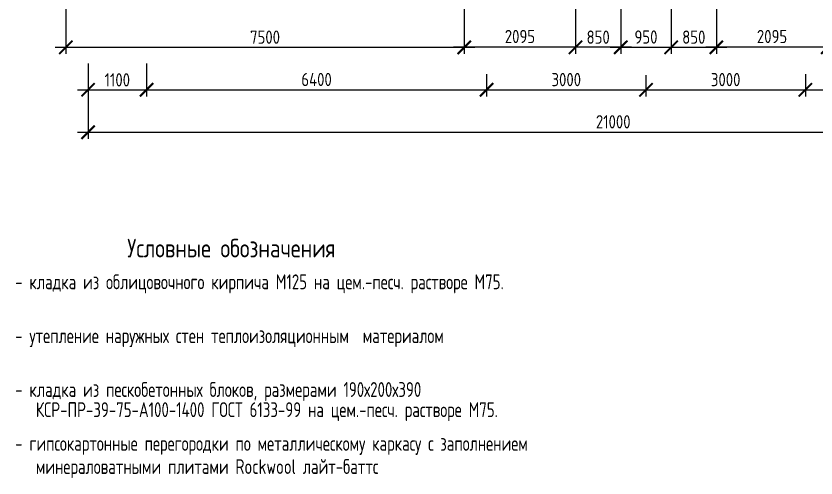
# Model space of a CAD drawing. Header units: millimetres. Extents: x -56498 to 234605, y -296269 to -29969.
# Drawn here: x 73725 to 88782, y -175646 to -166939 of the extents above; entities that cross this region are included whole.
import ezdxf

# ---------------------------------------------------------------- set-up
doc = ezdxf.new("R2010")
doc.units = ezdxf.units.MM
doc.header["$LTSCALE"] = 100
doc.header["$PDMODE"] = 35
doc.layers.add('Примітки 0.09', color=200, linetype='Continuous', lineweight=9)
doc.layers.add('Розміри 0.09', color=5, linetype='Continuous', lineweight=9)
doc.styles.add('GOST 2.304', font='CS_Gost2304.shx')
doc.dimstyles.new('SPDS', dxfattribs={"dimscale": 100, "dimtxt": 2.5, "dimasz": 2.5, "dimexe": 1.25, "dimexo": 0.625, "dimtad": 1, "dimrnd": 0.001, "dimtxsty": 'GOST 2.304', "dimblk": 'ARCHTICK', "dimcen": 2.5, "dimdle": 2, "dimadec": 0, "dimazin": 2, "dimtfac": 0.75, "dimtmove": 1, "dimatfit": 3, "dimfxl": 0, "dimtolj": 1, "dimarcsym": 0})

# ---------------------------------------------------------------- blocks, each defined once
blk = doc.blocks.new('_ArchTick')
at = {"color": 0, "linetype": 'ByBlock', "const_width": 0.15}
blk.add_lwpolyline([(-0.5, -0.5), (0.5, 0.5)], dxfattribs=at)
blk = doc.blocks.new('*D227')
at = {"layer": 'Defpoints', "color": 0, "transparency": 16777216}
for p in [(75082, -167774), (76182, -167774), (76182, -168330)]:
    blk.add_point(p, dxfattribs=at)
at = {"layer": 'Розміри 0.09', "color": 0, "lineweight": -2, "transparency": 16777216}
for p, q in [((75082, -167837), (75082, -168455)), ((76182, -167837), (76182, -168455)), ((74882, -168330), (76382, -168330))]:
    blk.add_line(p, q, dxfattribs=at)
at = {"layer": 'Розміри 0.09', "color": 0, "lineweight": -2, "transparency": 16777216, "xscale": 250, "yscale": 250, "zscale": 250, "rotation": 180}
blk.add_blockref('_ArchTick', (75082, -168330), dxfattribs=at)
at = {"layer": 'Розміри 0.09', "color": 0, "lineweight": -2, "transparency": 16777216, "xscale": 250, "yscale": 250, "zscale": 250}
blk.add_blockref('_ArchTick', (76182, -168330), dxfattribs=at)
at = {"layer": 'Розміри 0.09', "color": 0, "transparency": 16777216, "insert": (75632, -168143), "char_height": 250, "attachment_point": 5, "style": 'GOST 2.304'}
blk.add_mtext('\\A1;1100', dxfattribs=at)
blk = doc.blocks.new('*D228')
at = {"layer": 'Defpoints', "color": 0, "transparency": 16777216}
for p in [(76182, -167774), (82582, -167974), (82582, -168330)]:
    blk.add_point(p, dxfattribs=at)
at = {"layer": 'Розміри 0.09', "color": 0, "lineweight": -2, "transparency": 16777216}
for p, q in [((76182, -167837), (76182, -168455)), ((82582, -168036), (82582, -168455)), ((75982, -168330), (82782, -168330))]:
    blk.add_line(p, q, dxfattribs=at)
at = {"layer": 'Розміри 0.09', "color": 0, "lineweight": -2, "transparency": 16777216, "xscale": 250, "yscale": 250, "zscale": 250, "rotation": 180}
blk.add_blockref('_ArchTick', (76182, -168330), dxfattribs=at)
at = {"layer": 'Розміри 0.09', "color": 0, "lineweight": -2, "transparency": 16777216, "xscale": 250, "yscale": 250, "zscale": 250}
blk.add_blockref('_ArchTick', (82582, -168330), dxfattribs=at)
at = {"layer": 'Розміри 0.09', "color": 0, "transparency": 16777216, "insert": (79382, -168136), "char_height": 250, "attachment_point": 5, "style": 'GOST 2.304'}
blk.add_mtext('\\A1;6400', dxfattribs=at)
blk = doc.blocks.new('*D229')
at = {"layer": 'Defpoints', "color": 0, "transparency": 16777216}
for p in [(82582, -167974), (85582, -167993), (85582, -168330)]:
    blk.add_point(p, dxfattribs=at)
at = {"layer": 'Розміри 0.09', "color": 0, "lineweight": -2, "transparency": 16777216}
for p, q in [((82582, -168036), (82582, -168455)), ((85582, -168055), (85582, -168455)), ((82382, -168330), (85782, -168330))]:
    blk.add_line(p, q, dxfattribs=at)
at = {"layer": 'Розміри 0.09', "color": 0, "lineweight": -2, "transparency": 16777216, "xscale": 250, "yscale": 250, "zscale": 250, "rotation": 180}
blk.add_blockref('_ArchTick', (82582, -168330), dxfattribs=at)
at = {"layer": 'Розміри 0.09', "color": 0, "lineweight": -2, "transparency": 16777216, "xscale": 250, "yscale": 250, "zscale": 250}
blk.add_blockref('_ArchTick', (85582, -168330), dxfattribs=at)
at = {"layer": 'Розміри 0.09', "color": 0, "transparency": 16777216, "insert": (84082, -168138), "char_height": 250, "attachment_point": 5, "style": 'GOST 2.304'}
blk.add_mtext('\\A1;3000', dxfattribs=at)
blk = doc.blocks.new('*D230')
at = {"layer": 'Defpoints', "color": 0, "transparency": 16777216}
for p in [(85582, -167993), (88582, -167974), (88582, -168330)]:
    blk.add_point(p, dxfattribs=at)
at = {"layer": 'Розміри 0.09', "color": 0, "lineweight": -2, "transparency": 16777216}
for p, q in [((88582, -168036), (88582, -168455)), ((85582, -168055), (85582, -168455)), ((85382, -168330), (88782, -168330))]:
    blk.add_line(p, q, dxfattribs=at)
at = {"layer": 'Розміри 0.09', "color": 0, "lineweight": -2, "transparency": 16777216, "xscale": 250, "yscale": 250, "zscale": 250, "rotation": 180}
blk.add_blockref('_ArchTick', (85582, -168330), dxfattribs=at)
at = {"layer": 'Розміри 0.09', "color": 0, "lineweight": -2, "transparency": 16777216, "xscale": 250, "yscale": 250, "zscale": 250}
blk.add_blockref('_ArchTick', (88582, -168330), dxfattribs=at)
at = {"layer": 'Розміри 0.09', "color": 0, "transparency": 16777216, "insert": (87082, -168138), "char_height": 250, "attachment_point": 5, "style": 'GOST 2.304'}
blk.add_mtext('\\A1;3000', dxfattribs=at)
blk = doc.blocks.new('*D231')
at = {"layer": 'Defpoints', "color": 0, "transparency": 16777216}
for p in [(94982, -167774), (88582, -167974), (94982, -168330)]:
    blk.add_point(p, dxfattribs=at)
at = {"layer": 'Розміри 0.09', "color": 0, "lineweight": -2, "transparency": 16777216}
for p, q in [((94982, -167837), (94982, -168455)), ((88582, -168036), (88582, -168455)), ((88382, -168330), (95182, -168330))]:
    blk.add_line(p, q, dxfattribs=at)
at = {"layer": 'Розміри 0.09', "color": 0, "lineweight": -2, "transparency": 16777216, "xscale": 250, "yscale": 250, "zscale": 250, "rotation": 180}
blk.add_blockref('_ArchTick', (88582, -168330), dxfattribs=at)
at = {"layer": 'Розміри 0.09', "color": 0, "lineweight": -2, "transparency": 16777216, "xscale": 250, "yscale": 250, "zscale": 250}
blk.add_blockref('_ArchTick', (94982, -168330), dxfattribs=at)
at = {"layer": 'Розміри 0.09', "color": 0, "transparency": 16777216, "insert": (91782, -168136), "char_height": 250, "attachment_point": 5, "style": 'GOST 2.304'}
blk.add_mtext('\\A1;6400', dxfattribs=at)
blk = doc.blocks.new('*D233')
at = {"layer": 'Defpoints', "color": 0, "transparency": 16777216}
for p in [(75082, -168330), (96082, -168330), (96082, -169130)]:
    blk.add_point(p, dxfattribs=at)
at = {"layer": 'Розміри 0.09', "color": 0, "lineweight": -2, "transparency": 16777216}
for p, q in [((75082, -168393), (75082, -169255)), ((96082, -168393), (96082, -169255)), ((74882, -169130), (96282, -169130))]:
    blk.add_line(p, q, dxfattribs=at)
at = {"layer": 'Розміри 0.09', "color": 0, "lineweight": -2, "transparency": 16777216, "xscale": 250, "yscale": 250, "zscale": 250, "rotation": 180}
blk.add_blockref('_ArchTick', (75082, -169130), dxfattribs=at)
at = {"layer": 'Розміри 0.09', "color": 0, "lineweight": -2, "transparency": 16777216, "xscale": 250, "yscale": 250, "zscale": 250}
blk.add_blockref('_ArchTick', (96082, -169130), dxfattribs=at)
at = {"layer": 'Розміри 0.09', "color": 0, "transparency": 16777216, "insert": (84966, -168933), "char_height": 250, "attachment_point": 5, "style": 'GOST 2.304'}
blk.add_mtext('\\A1;21000', dxfattribs=at)
blk = doc.blocks.new('*D234')
at = {"layer": 'Defpoints', "color": 0, "transparency": 16777216}
for p in [(74662, -165830), (82162, -166730), (82162, -167530)]:
    blk.add_point(p, dxfattribs=at)
at = {"layer": 'Розміри 0.09', "color": 0, "lineweight": -2, "transparency": 16777216}
for p, q in [((74662, -165893), (74662, -167655)), ((82162, -166793), (82162, -167655)), ((74462, -167530), (82362, -167530))]:
    blk.add_line(p, q, dxfattribs=at)
at = {"layer": 'Розміри 0.09', "color": 0, "lineweight": -2, "transparency": 16777216, "xscale": 250, "yscale": 250, "zscale": 250, "rotation": 180}
blk.add_blockref('_ArchTick', (74662, -167530), dxfattribs=at)
at = {"layer": 'Розміри 0.09', "color": 0, "lineweight": -2, "transparency": 16777216, "xscale": 250, "yscale": 250, "zscale": 250}
blk.add_blockref('_ArchTick', (82162, -167530), dxfattribs=at)
at = {"layer": 'Розміри 0.09', "color": 0, "transparency": 16777216, "insert": (78412, -167338), "char_height": 250, "attachment_point": 5, "style": 'GOST 2.304'}
blk.add_mtext('\\A1;7500', dxfattribs=at)
blk = doc.blocks.new('*D242')
at = {"layer": 'Defpoints', "color": 0, "transparency": 16777216}
for p in [(84257, -166730), (85107, -166730), (84257, -167530)]:
    blk.add_point(p, dxfattribs=at)
at = {"layer": 'Розміри 0.09', "color": 0, "lineweight": -2, "transparency": 16777216}
for p, q in [((84257, -166793), (84257, -167655)), ((85107, -166793), (85107, -167655)), ((85307, -167530), (84057, -167530))]:
    blk.add_line(p, q, dxfattribs=at)
at = {"layer": 'Розміри 0.09', "color": 0, "lineweight": -2, "transparency": 16777216, "xscale": 250, "yscale": 250, "zscale": 250, "rotation": 180}
blk.add_blockref('_ArchTick', (84257, -167530), dxfattribs=at)
at = {"layer": 'Розміри 0.09', "color": 0, "lineweight": -2, "transparency": 16777216, "xscale": 250, "yscale": 250, "zscale": 250}
blk.add_blockref('_ArchTick', (85107, -167530), dxfattribs=at)
at = {"layer": 'Розміри 0.09', "color": 0, "transparency": 16777216, "insert": (84682, -167338), "char_height": 250, "attachment_point": 5, "style": 'GOST 2.304'}
blk.add_mtext('\\A1;850', dxfattribs=at)
blk = doc.blocks.new('*D243')
at = {"layer": 'Defpoints', "color": 0, "transparency": 16777216}
for p in [(82162, -166730), (84257, -166730), (82162, -167530)]:
    blk.add_point(p, dxfattribs=at)
at = {"layer": 'Розміри 0.09', "color": 0, "lineweight": -2, "transparency": 16777216}
for p, q in [((82162, -166793), (82162, -167655)), ((84257, -166793), (84257, -167655)), ((84457, -167530), (81962, -167530))]:
    blk.add_line(p, q, dxfattribs=at)
at = {"layer": 'Розміри 0.09', "color": 0, "lineweight": -2, "transparency": 16777216, "xscale": 250, "yscale": 250, "zscale": 250, "rotation": 180}
blk.add_blockref('_ArchTick', (82162, -167530), dxfattribs=at)
at = {"layer": 'Розміри 0.09', "color": 0, "lineweight": -2, "transparency": 16777216, "xscale": 250, "yscale": 250, "zscale": 250}
blk.add_blockref('_ArchTick', (84257, -167530), dxfattribs=at)
at = {"layer": 'Розміри 0.09', "color": 0, "transparency": 16777216, "insert": (83210, -167326), "char_height": 250, "attachment_point": 5, "style": 'GOST 2.304'}
blk.add_mtext('\\A1;2095', dxfattribs=at)
blk = doc.blocks.new('*D223')
at = {"layer": 'Defpoints', "color": 0, "transparency": 16777216}
for p in [(85107, -166730), (86057, -166730), (86057, -167530)]:
    blk.add_point(p, dxfattribs=at)
at = {"layer": 'Розміри 0.09', "color": 0, "lineweight": -2, "transparency": 16777216}
for p, q in [((85107, -166793), (85107, -167655)), ((86057, -166793), (86057, -167655)), ((84907, -167530), (86257, -167530))]:
    blk.add_line(p, q, dxfattribs=at)
at = {"layer": 'Розміри 0.09', "color": 0, "lineweight": -2, "transparency": 16777216, "xscale": 250, "yscale": 250, "zscale": 250, "rotation": 180}
blk.add_blockref('_ArchTick', (85107, -167530), dxfattribs=at)
at = {"layer": 'Розміри 0.09', "color": 0, "lineweight": -2, "transparency": 16777216, "xscale": 250, "yscale": 250, "zscale": 250}
blk.add_blockref('_ArchTick', (86057, -167530), dxfattribs=at)
at = {"layer": 'Розміри 0.09', "color": 0, "transparency": 16777216, "insert": (85582, -167336), "char_height": 250, "attachment_point": 5, "style": 'GOST 2.304'}
blk.add_mtext('\\A1;950', dxfattribs=at)
blk = doc.blocks.new('*D215')
at = {"layer": 'Defpoints', "color": 0, "transparency": 16777216}
for p in [(86907, -166730), (89002, -166730), (86907, -167530)]:
    blk.add_point(p, dxfattribs=at)
at = {"layer": 'Розміри 0.09', "color": 0, "lineweight": -2, "transparency": 16777216}
for p, q in [((86907, -166793), (86907, -167655)), ((89002, -166793), (89002, -167655)), ((89202, -167530), (86707, -167530))]:
    blk.add_line(p, q, dxfattribs=at)
at = {"layer": 'Розміри 0.09', "color": 0, "lineweight": -2, "transparency": 16777216, "xscale": 250, "yscale": 250, "zscale": 250, "rotation": 180}
blk.add_blockref('_ArchTick', (86907, -167530), dxfattribs=at)
at = {"layer": 'Розміри 0.09', "color": 0, "lineweight": -2, "transparency": 16777216, "xscale": 250, "yscale": 250, "zscale": 250}
blk.add_blockref('_ArchTick', (89002, -167530), dxfattribs=at)
at = {"layer": 'Розміри 0.09', "color": 0, "transparency": 16777216, "insert": (87955, -167326), "char_height": 250, "attachment_point": 5, "style": 'GOST 2.304'}
blk.add_mtext('\\A1;2095', dxfattribs=at)
blk = doc.blocks.new('*D216')
at = {"layer": 'Defpoints', "color": 0, "transparency": 16777216}
for p in [(86057, -166730), (86907, -166730), (86907, -167530)]:
    blk.add_point(p, dxfattribs=at)
at = {"layer": 'Розміри 0.09', "color": 0, "lineweight": -2, "transparency": 16777216}
for p, q in [((86057, -166793), (86057, -167655)), ((86907, -166793), (86907, -167655)), ((85857, -167530), (87107, -167530))]:
    blk.add_line(p, q, dxfattribs=at)
at = {"layer": 'Розміри 0.09', "color": 0, "lineweight": -2, "transparency": 16777216, "xscale": 250, "yscale": 250, "zscale": 250, "rotation": 180}
blk.add_blockref('_ArchTick', (86057, -167530), dxfattribs=at)
at = {"layer": 'Розміри 0.09', "color": 0, "lineweight": -2, "transparency": 16777216, "xscale": 250, "yscale": 250, "zscale": 250}
blk.add_blockref('_ArchTick', (86907, -167530), dxfattribs=at)
at = {"layer": 'Розміри 0.09', "color": 0, "transparency": 16777216, "insert": (86482, -167338), "char_height": 250, "attachment_point": 5, "style": 'GOST 2.304'}
blk.add_mtext('\\A1;850', dxfattribs=at)

msp = doc.modelspace()

# ---------------------------------------------------------------- texts
at = {"layer": 'Примітки 0.09', "style": 'GOST 2.304'}
msp.add_text('Условные обозначения', height=350, dxfattribs=at).set_placement((75818.626, -171488.548))
at = {"layer": 'Примітки 0.09', "ltscale": 0.5, "style": 'GOST 2.304', "width": 0.9}
for s, p in [('- кладка из облицовочного кирпича М125 на цем.-песч. растворе М75.', (73710.115, -172089.061)), ('- утепление наружных стен теплоизоляционным  материалом', (73710.115, -173103.58)), ('- кладка из пескобетонных блоков, размерами 190х200х390 ', (73710.115, -174118.099)), ('   КСP-ПР-39-75-А100-1400 ГОСТ 6133-99 на цем.-песч. растворе М75.', (73710.115, -174497.944)), ('- гипсокартонные перегородки по металлическому каркасу с заполнением', (73710.115, -175132.618)), ('   минераловатными плитами Rockwool лайт-баттс', (73710.115, -175569.647))]:
    msp.add_text(s, height=280, dxfattribs=at).set_placement(p)

# ---------------------------------------------------------------- dimensions: what is measured, and where the dimension line sits
at = {"layer": 'Розміри 0.09'}
for base, p1, p2, picture, middle in [((82162.29, -167530.359), (74662.29, -165830.359), (82162.29, -166730.359), '*D234', (78412.29, -167337.681)), ((82162.29, -167530.359), (84257.291, -166730.359), (82162.29, -166730.359), '*D243', (83209.791, -167325.942)), ((84257.291, -167530.359), (85107.291, -166730.359), (84257.291, -166730.359), '*D242', (84682.291, -167337.681)), ((86057.29, -167530.359), (85107.291, -166730.359), (86057.29, -166730.359), '*D223', (85582.29, -167335.624)), ((76182.29, -168330.359), (75082.29, -167774.421), (76182.29, -167774.421), '*D227', (75632.29, -168142.859)), ((82582.29, -168330.359), (76182.29, -167774.421), (82582.29, -167973.62), '*D228', (79382.29, -168135.624)), ((94982.29, -168330.359), (88582.29, -167973.62), (94982.29, -167774.421), '*D231', (91782.29, -168135.624)), ((85582.29, -168330.359), (82582.29, -167973.62), (85582.29, -167992.578), '*D229', (84082.29, -168137.681)), ((88582.29, -168330.359), (85582.29, -167992.578), (88582.29, -167973.62), '*D230', (87082.29, -168137.681))]:
    dim = msp.add_linear_dim(base=base, p1=p1, p2=p2, dimstyle='SPDS', override={"dimlfac": 1, "dimtxsty": 'GOST 2.304', "dimblk1": 'ArchTick', "dimblk2": 'ArchTick', "dimsah": 1, "dimtolj": 1}, dxfattribs=at)
    dim.commit()
    dim.dimension.update_dxf_attribs({"geometry": picture, "text_midpoint": middle})
dim = msp.add_linear_dim(base=(86907.29, -167530.359), p1=(86057.29, -166730.359), p2=(86907.29, -166730.359), angle=180, dimstyle='SPDS', override={"dimlfac": 1, "dimtxsty": 'GOST 2.304', "dimblk1": 'ArchTick', "dimblk2": 'ArchTick', "dimsah": 1, "dimtolj": 1}, dxfattribs=at)
dim.commit()
dim.dimension.update_dxf_attribs({"geometry": '*D216', "text_midpoint": (86482.29, -167530.359), "dimtype": 160})
dim = msp.add_linear_dim(base=(86907.29, -167530.359), p1=(89002.29, -166730.359), p2=(86907.29, -166730.359), angle=180, dimstyle='SPDS', override={"dimlfac": 1, "dimtxsty": 'GOST 2.304', "dimblk1": 'ArchTick', "dimblk2": 'ArchTick', "dimsah": 1, "dimtolj": 1}, dxfattribs=at)
dim.commit()
dim.dimension.update_dxf_attribs({"geometry": '*D215', "text_midpoint": (87954.79, -167325.942)})
dim = msp.add_linear_dim(base=(96082.29, -169130.359), p1=(75082.29, -168330.359), p2=(96082.29, -168330.359), dimstyle='SPDS', override={"dimlfac": 1, "dimtxsty": 'GOST 2.304', "dimblk1": 'ArchTick', "dimblk2": 'ArchTick', "dimsah": 1, "dimtolj": 1}, dxfattribs=at)
dim.commit()
dim.dimension.update_dxf_attribs({"geometry": '*D233', "text_midpoint": (84966.415, -169130.359), "dimtype": 160})

doc.saveas('drawing.dxf')
